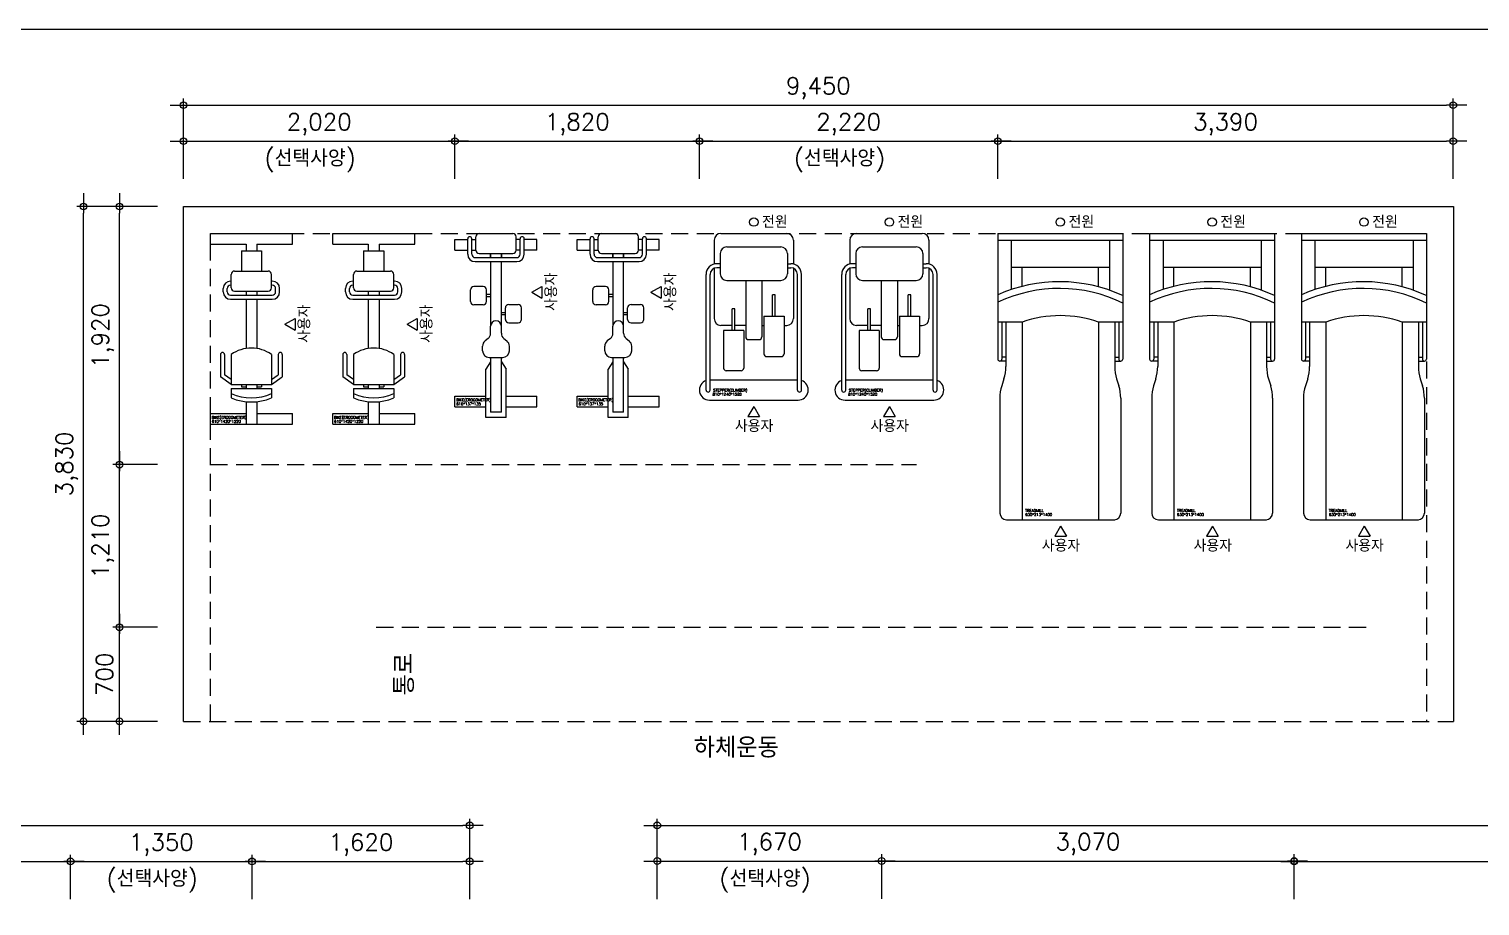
# Model space of a CAD drawing. Extents: x 0 to 37052, y -446 to 27700.
# Drawn here: x 15489 to 26288, y 21177 to 27700 of the extents above; entities that cross this region are included whole.
import ezdxf
from ezdxf.enums import TextEntityAlignment as Align

# ---------------------------------------------------------------- set-up
doc = ezdxf.new("R2010")
doc.units = 0
doc.header["$LTSCALE"] = 20
doc.header["$MEASUREMENT"] = 0
doc.linetypes.add('HIDDEN', pattern=[9.525, 6.35, -3.175])
doc.layers.get('0').update_dxf_attribs({"linetype": 'CONTINUOUS'})
doc.layers.get('DEFPOINTS').update_dxf_attribs({"linetype": 'CONTINUOUS'})
for name, color, linetype in [('1CONTINUOUS', 1, 'CONTINUOUS'), ('1HIDDEN', 1, 'HIDDEN'), ('2CONTINUOUS', 2, 'CONTINUOUS'), ('2HIDDEN', 2, 'HIDDEN'), ('3CONTINUOUS', 3, 'CONTINUOUS'), ('3FORM', 3, 'CONTINUOUS'), ('3TEXT', 3, 'CONTINUOUS'), ('4ele', 4, 'CONTINUOUS')]:
    doc.layers.add(name, color=color, linetype=linetype)
doc.styles.add('K_GEN', font='romans.shx', dxfattribs={"bigfont": 'whgtxt.shx'})
doc.styles.add('WHG', font='romans', dxfattribs={"bigfont": 'whgtxt'})
doc.dimstyles.new('STANDARD_WS', dxfattribs={"dimtxt": 2.5, "dimasz": 2.5, "dimexe": 1.25, "dimexo": 0.625, "dimtad": 1, "dimdec": 4, "dimdsep": 46, "dimtxsty": 'Standard', "dimcen": 2.5, "dimadec": 0, "dimazin": 0, "dimtfac": 1, "dimtdec": 4, "dimtmove": 0, "dimatfit": 3, "dimfxl": 0, "dimtolj": 1, "dimtzin": 0, "dimarcsym": 0})

# ---------------------------------------------------------------- blocks, each defined once
blk = doc.blocks.new('_CIDOTB')
at = {"color": 0, "linetype": 'ByBlock'}
blk.add_line((2, 0), (-1, 0), dxfattribs=at)
blk.add_circle((0, 0), 0.5, dxfattribs=at)
blk = doc.blocks.new('*D27')
at = {"layer": '4ele', "lineweight": -2}
for p, q in [((16639, 26585), (16639, 26916)), ((18659, 26585), (18659, 26916)), ((16689, 26866), (18609, 26866))]:
    blk.add_line(p, q, dxfattribs=at)
at = {"layer": 'DEFPOINTS', "color": 0}
for p in [(18659, 26866), (16639, 26535), (18659, 26535)]:
    blk.add_point(p, dxfattribs=at)
at = {"layer": '4ele', "lineweight": -2, "xscale": 50, "yscale": 50, "zscale": 50, "rotation": 180}
blk.add_blockref('_CIDOTB', (16639, 26866), dxfattribs=at)
at = {"layer": '4ele', "lineweight": -2, "xscale": 50, "yscale": 50, "zscale": 50}
blk.add_blockref('_CIDOTB', (18659, 26866), dxfattribs=at)
at = {"layer": '4ele', "insert": (17649, 26991), "char_height": 125, "attachment_point": 5, "style": 'K_GEN'}
blk.add_mtext('\\A1;2,020', dxfattribs=at)
blk = doc.blocks.new('DIMDOT')
blk.add_line((-2, 0), (2, 0))
blk.add_circle((0, 0), 0.5)
blk = doc.blocks.new('*D26')
at = {"layer": '4ele', "lineweight": -2}
for p, q in [((16639, 26853), (16639, 27184)), ((16689, 27134), (26039, 27134)), ((26089, 26853), (26089, 27184))]:
    blk.add_line(p, q, dxfattribs=at)
at = {"layer": 'DEFPOINTS', "color": 0}
for p in [(26089, 27134), (16639, 26803), (26089, 26803)]:
    blk.add_point(p, dxfattribs=at)
at = {"layer": '4ele', "lineweight": -2, "xscale": 50, "yscale": 50, "zscale": 50, "rotation": 180}
blk.add_blockref('_CIDOTB', (16639, 27134), dxfattribs=at)
at = {"layer": '4ele', "lineweight": -2, "xscale": 50, "yscale": 50, "zscale": 50}
blk.add_blockref('_CIDOTB', (26089, 27134), dxfattribs=at)
at = {"layer": '4ele', "insert": (21364, 27259), "char_height": 125, "attachment_point": 5, "style": 'K_GEN'}
blk.add_mtext('\\A1;9,450', dxfattribs=at)
blk = doc.blocks.new('*D22')
at = {"layer": '4ele', "lineweight": -2}
for p, q in [((16176, 26380), (15845, 26380)), ((15895, 22600), (15895, 26330)), ((16176, 22550), (15845, 22550))]:
    blk.add_line(p, q, dxfattribs=at)
at = {"layer": 'DEFPOINTS', "color": 0}
for p in [(15895, 26380), (16226, 26380), (16226, 22550)]:
    blk.add_point(p, dxfattribs=at)
at = {"layer": '4ele', "lineweight": -2, "xscale": 50, "yscale": 50, "zscale": 50}
for p, rotation in [((15895, 26380), 90), ((15895, 22550), 270)]:
    blk.add_blockref('_CIDOTB', p, dxfattribs=dict(at, rotation=rotation))
at = {"layer": '4ele', "insert": (15771, 24465), "char_height": 125, "attachment_point": 5, "rotation": 90, "style": 'K_GEN'}
blk.add_mtext('\\A1;3,830', dxfattribs=at)
blk = doc.blocks.new('*D23')
at = {"layer": '4ele', "lineweight": -2}
for p, q in [((16445, 23250), (16113, 23250)), ((16163, 22600), (16163, 23200)), ((16445, 22550), (16113, 22550))]:
    blk.add_line(p, q, dxfattribs=at)
at = {"layer": 'DEFPOINTS', "color": 0}
for p in [(16163, 23250), (16495, 23250), (16495, 22550)]:
    blk.add_point(p, dxfattribs=at)
at = {"layer": '4ele', "lineweight": -2, "xscale": 50, "yscale": 50, "zscale": 50}
for p, rotation in [((16163, 23250), 90), ((16163, 22550), 270)]:
    blk.add_blockref('_CIDOTB', p, dxfattribs=dict(at, rotation=rotation))
at = {"layer": '4ele', "insert": (16051, 22900), "char_height": 125, "attachment_point": 5, "rotation": 90, "style": 'K_GEN'}
blk.add_mtext('\\A1;700', dxfattribs=at)
blk = doc.blocks.new('*D24')
at = {"layer": '4ele', "lineweight": -2}
for p, q in [((16445, 26380), (16113, 26380)), ((16163, 24510), (16163, 26330)), ((16445, 24460), (16113, 24460))]:
    blk.add_line(p, q, dxfattribs=at)
at = {"layer": 'DEFPOINTS', "color": 0}
for p in [(16163, 26380), (16495, 26380), (16495, 24460)]:
    blk.add_point(p, dxfattribs=at)
at = {"layer": '4ele', "lineweight": -2, "xscale": 50, "yscale": 50, "zscale": 50}
for p, rotation in [((16163, 26380), 90), ((16163, 24460), 270)]:
    blk.add_blockref('_CIDOTB', p, dxfattribs=dict(at, rotation=rotation))
at = {"layer": '4ele', "insert": (16039, 25420), "char_height": 125, "attachment_point": 5, "rotation": 90, "style": 'K_GEN'}
blk.add_mtext('\\A1;1,920', dxfattribs=at)
blk = doc.blocks.new('*D28')
at = {"layer": '4ele', "lineweight": -2}
for p, q in [((20479, 26585), (20479, 26916)), ((22699, 26585), (22699, 26916)), ((20529, 26866), (22649, 26866))]:
    blk.add_line(p, q, dxfattribs=at)
at = {"layer": 'DEFPOINTS', "color": 0}
for p in [(22699, 26866), (20479, 26535), (22699, 26535)]:
    blk.add_point(p, dxfattribs=at)
at = {"layer": '4ele', "lineweight": -2, "xscale": 50, "yscale": 50, "zscale": 50, "rotation": 180}
blk.add_blockref('_CIDOTB', (20479, 26866), dxfattribs=at)
at = {"layer": '4ele', "lineweight": -2, "xscale": 50, "yscale": 50, "zscale": 50}
blk.add_blockref('_CIDOTB', (22699, 26866), dxfattribs=at)
at = {"layer": '4ele', "insert": (21589, 26991), "char_height": 125, "attachment_point": 5, "style": 'K_GEN'}
blk.add_mtext('\\A1;2,220', dxfattribs=at)
blk = doc.blocks.new('*D25')
at = {"layer": '4ele', "lineweight": -2}
for p, q in [((18659, 26585), (18659, 26916)), ((20479, 26585), (20479, 26916)), ((18709, 26866), (20429, 26866))]:
    blk.add_line(p, q, dxfattribs=at)
at = {"layer": 'DEFPOINTS', "color": 0}
for p in [(20479, 26866), (18659, 26535), (20479, 26535)]:
    blk.add_point(p, dxfattribs=at)
at = {"layer": '4ele', "lineweight": -2, "xscale": 50, "yscale": 50, "zscale": 50, "rotation": 180}
blk.add_blockref('_CIDOTB', (18659, 26866), dxfattribs=at)
at = {"layer": '4ele', "lineweight": -2, "xscale": 50, "yscale": 50, "zscale": 50}
blk.add_blockref('_CIDOTB', (20479, 26866), dxfattribs=at)
at = {"layer": '4ele', "insert": (19569, 26991), "char_height": 125, "attachment_point": 5, "style": 'K_GEN'}
blk.add_mtext('\\A1;1,820', dxfattribs=at)
blk = doc.blocks.new('*D29')
at = {"layer": '4ele', "lineweight": -2}
for p, q in [((22699, 26585), (22699, 26916)), ((26089, 26585), (26089, 26916)), ((22749, 26866), (26039, 26866))]:
    blk.add_line(p, q, dxfattribs=at)
at = {"layer": 'DEFPOINTS', "color": 0}
for p in [(26089, 26866), (22699, 26535), (26089, 26535)]:
    blk.add_point(p, dxfattribs=at)
at = {"layer": '4ele', "lineweight": -2, "xscale": 50, "yscale": 50, "zscale": 50, "rotation": 180}
blk.add_blockref('_CIDOTB', (22699, 26866), dxfattribs=at)
at = {"layer": '4ele', "lineweight": -2, "xscale": 50, "yscale": 50, "zscale": 50}
blk.add_blockref('_CIDOTB', (26089, 26866), dxfattribs=at)
at = {"layer": '4ele', "insert": (24394, 26991), "char_height": 125, "attachment_point": 5, "style": 'K_GEN'}
blk.add_mtext('\\A1;3,390', dxfattribs=at)
blk = doc.blocks.new('*D30')
at = {"layer": '4ele', "lineweight": -2}
for p, q in [((16445, 24460), (16113, 24460)), ((16163, 23300), (16163, 24410)), ((16445, 23250), (16113, 23250))]:
    blk.add_line(p, q, dxfattribs=at)
at = {"layer": 'DEFPOINTS', "color": 0}
for p in [(16163, 24460), (16495, 24460), (16495, 23250)]:
    blk.add_point(p, dxfattribs=at)
at = {"layer": '4ele', "lineweight": -2, "xscale": 50, "yscale": 50, "zscale": 50}
for p, rotation in [((16163, 24460), 90), ((16163, 23250), 270)]:
    blk.add_blockref('_CIDOTB', p, dxfattribs=dict(at, rotation=rotation))
at = {"layer": '4ele', "insert": (16039, 23855), "char_height": 125, "attachment_point": 5, "rotation": 90, "style": 'K_GEN'}
blk.add_mtext('\\A1;1,210', dxfattribs=at)
blk = doc.blocks.new('*D34')
at = {"layer": '4ele', "lineweight": -2}
for p, q in [((10249, 21495), (10249, 21826)), ((18769, 21495), (18769, 21826)), ((10299, 21776), (18719, 21776))]:
    blk.add_line(p, q, dxfattribs=at)
at = {"layer": 'DEFPOINTS', "color": 0}
for p in [(18769, 21776), (10249, 21445), (18769, 21445)]:
    blk.add_point(p, dxfattribs=at)
at = {"layer": '4ele', "lineweight": -2, "xscale": 50, "yscale": 50, "zscale": 50, "rotation": 180}
blk.add_blockref('_CIDOTB', (10249, 21776), dxfattribs=at)
at = {"layer": '4ele', "lineweight": -2, "xscale": 50, "yscale": 50, "zscale": 50}
blk.add_blockref('_CIDOTB', (18769, 21776), dxfattribs=at)
at = {"layer": '4ele', "insert": (14509, 21900), "char_height": 125, "attachment_point": 5, "style": 'K_GEN'}
blk.add_mtext('\\A1;8,520', dxfattribs=at)
blk = doc.blocks.new('*D36')
at = {"layer": '4ele', "lineweight": -2}
for p, q in [((15799, 21227), (15799, 21558)), ((15849, 21508), (17099, 21508)), ((17149, 21227), (17149, 21558))]:
    blk.add_line(p, q, dxfattribs=at)
at = {"layer": 'DEFPOINTS', "color": 0}
for p in [(17149, 21508), (15799, 21177), (17149, 21177)]:
    blk.add_point(p, dxfattribs=at)
at = {"layer": '4ele', "lineweight": -2, "xscale": 50, "yscale": 50, "zscale": 50, "rotation": 180}
blk.add_blockref('_CIDOTB', (15799, 21508), dxfattribs=at)
at = {"layer": '4ele', "lineweight": -2, "xscale": 50, "yscale": 50, "zscale": 50}
blk.add_blockref('_CIDOTB', (17149, 21508), dxfattribs=at)
at = {"layer": '4ele', "insert": (16474, 21632), "char_height": 125, "attachment_point": 5, "style": 'K_GEN'}
blk.add_mtext('\\A1;1,350', dxfattribs=at)
blk = doc.blocks.new('*D37')
at = {"layer": '4ele', "lineweight": -2}
for p, q in [((14549, 21227), (14549, 21558)), ((14599, 21508), (15749, 21508)), ((15799, 21227), (15799, 21558))]:
    blk.add_line(p, q, dxfattribs=at)
at = {"layer": 'DEFPOINTS', "color": 0}
for p in [(15799, 21508), (14549, 21177), (15799, 21177)]:
    blk.add_point(p, dxfattribs=at)
at = {"layer": '4ele', "lineweight": -2, "xscale": 50, "yscale": 50, "zscale": 50, "rotation": 180}
blk.add_blockref('_CIDOTB', (14549, 21508), dxfattribs=at)
at = {"layer": '4ele', "lineweight": -2, "xscale": 50, "yscale": 50, "zscale": 50}
blk.add_blockref('_CIDOTB', (15799, 21508), dxfattribs=at)
at = {"layer": '4ele', "insert": (15174, 21632), "char_height": 125, "attachment_point": 5, "style": 'K_GEN'}
blk.add_mtext('\\A1;1,250', dxfattribs=at)
blk = doc.blocks.new('*D38')
at = {"layer": '4ele', "lineweight": -2}
for p, q in [((17149, 21227), (17149, 21558)), ((17199, 21508), (18719, 21508)), ((18769, 21227), (18769, 21558))]:
    blk.add_line(p, q, dxfattribs=at)
at = {"layer": 'DEFPOINTS', "color": 0}
for p in [(18769, 21508), (17149, 21177), (18769, 21177)]:
    blk.add_point(p, dxfattribs=at)
at = {"layer": '4ele', "lineweight": -2, "xscale": 50, "yscale": 50, "zscale": 50, "rotation": 180}
blk.add_blockref('_CIDOTB', (17149, 21508), dxfattribs=at)
at = {"layer": '4ele', "lineweight": -2, "xscale": 50, "yscale": 50, "zscale": 50}
blk.add_blockref('_CIDOTB', (18769, 21508), dxfattribs=at)
at = {"layer": '4ele', "insert": (17959, 21632), "char_height": 125, "attachment_point": 5, "style": 'K_GEN'}
blk.add_mtext('\\A1;1,620', dxfattribs=at)
blk = doc.blocks.new('*D41')
at = {"layer": '4ele', "lineweight": -2}
for p, q in [((20165, 21495), (20165, 21826)), ((33225, 21495), (33225, 21826)), ((20215, 21776), (33175, 21776))]:
    blk.add_line(p, q, dxfattribs=at)
at = {"layer": 'DEFPOINTS', "color": 0}
for p in [(33225, 21776), (20165, 21445), (33225, 21445)]:
    blk.add_point(p, dxfattribs=at)
at = {"layer": '4ele', "lineweight": -2, "xscale": 50, "yscale": 50, "zscale": 50, "rotation": 180}
blk.add_blockref('_CIDOTB', (20165, 21776), dxfattribs=at)
at = {"layer": '4ele', "lineweight": -2, "xscale": 50, "yscale": 50, "zscale": 50}
blk.add_blockref('_CIDOTB', (33225, 21776), dxfattribs=at)
at = {"layer": '4ele', "insert": (26695, 21900), "char_height": 125, "attachment_point": 5, "style": 'K_GEN'}
blk.add_mtext('\\A1;13,060', dxfattribs=at)
blk = doc.blocks.new('*D42')
at = {"layer": '4ele', "lineweight": -2}
for p, q in [((20165, 21227), (20165, 21561)), ((20215, 21511), (21785, 21511)), ((21835, 21230), (21835, 21561))]:
    blk.add_line(p, q, dxfattribs=at)
at = {"layer": 'DEFPOINTS', "color": 0}
for p in [(21835, 21511), (20165, 21177), (21835, 21180)]:
    blk.add_point(p, dxfattribs=at)
at = {"layer": '4ele', "lineweight": -2, "xscale": 50, "yscale": 50, "zscale": 50, "rotation": 180}
blk.add_blockref('_CIDOTB', (20165, 21511), dxfattribs=at)
at = {"layer": '4ele', "lineweight": -2, "xscale": 50, "yscale": 50, "zscale": 50}
blk.add_blockref('_CIDOTB', (21835, 21511), dxfattribs=at)
at = {"layer": '4ele', "insert": (21000, 21636), "char_height": 125, "attachment_point": 5, "style": 'K_GEN'}
blk.add_mtext('\\A1;1,670', dxfattribs=at)
blk = doc.blocks.new('*D45')
at = {"layer": '4ele', "lineweight": -2}
for p, q in [((21835, 21230), (21835, 21561)), ((21885, 21511), (24855, 21511)), ((24905, 21227), (24905, 21561))]:
    blk.add_line(p, q, dxfattribs=at)
at = {"layer": 'DEFPOINTS', "color": 0}
for p in [(24905, 21511), (21835, 21180), (24905, 21177)]:
    blk.add_point(p, dxfattribs=at)
at = {"layer": '4ele', "lineweight": -2, "xscale": 50, "yscale": 50, "zscale": 50, "rotation": 180}
blk.add_blockref('_CIDOTB', (21835, 21511), dxfattribs=at)
at = {"layer": '4ele', "lineweight": -2, "xscale": 50, "yscale": 50, "zscale": 50}
blk.add_blockref('_CIDOTB', (24905, 21511), dxfattribs=at)
at = {"layer": '4ele', "insert": (23370, 21636), "char_height": 125, "attachment_point": 5, "style": 'K_GEN'}
blk.add_mtext('\\A1;3,070', dxfattribs=at)
blk = doc.blocks.new('*D44')
at = {"layer": '4ele', "lineweight": -2}
for p, q in [((24905, 21227), (24905, 21558)), ((24955, 21508), (28365, 21508)), ((28415, 21227), (28415, 21558))]:
    blk.add_line(p, q, dxfattribs=at)
at = {"layer": 'DEFPOINTS', "color": 0}
for p in [(28415, 21508), (24905, 21177), (28415, 21177)]:
    blk.add_point(p, dxfattribs=at)
at = {"layer": '4ele', "lineweight": -2, "xscale": 50, "yscale": 50, "zscale": 50, "rotation": 180}
blk.add_blockref('_CIDOTB', (24905, 21508), dxfattribs=at)
at = {"layer": '4ele', "lineweight": -2, "xscale": 50, "yscale": 50, "zscale": 50}
blk.add_blockref('_CIDOTB', (28415, 21508), dxfattribs=at)
at = {"layer": '4ele', "insert": (26660, 21632), "char_height": 125, "attachment_point": 5, "style": 'K_GEN'}
blk.add_mtext('\\A1;3,510', dxfattribs=at)

msp = doc.modelspace()

# ---------------------------------------------------------------- linework, layer by layer
at = {"layer": '1CONTINUOUS'}
for p, q in [((19231.43, 25741.91), (19306.57, 25785.3)), ((19231.43, 25741.91), (19306.57, 25698.53)), ((19306.57, 25785.3), (19306.57, 25698.53)), ((20118.11, 25741.91), (20193.25, 25785.3)), ((20118.11, 25741.91), (20193.25, 25698.53)), ((20193.25, 25785.3), (20193.25, 25698.53)), ((17394.12, 25504.24), (17469.26, 25547.63)), ((17394.12, 25504.24), (17469.26, 25460.86)), ((17469.26, 25547.63), (17469.26, 25460.86)), ((18304.12, 25504.24), (18379.26, 25547.63)), ((18304.12, 25504.24), (18379.26, 25460.86)), ((18379.26, 25547.63), (18379.26, 25460.86)), ((20883.38, 24891.98), (20839.99, 24816.83)), ((20883.38, 24891.98), (20926.76, 24816.83)), ((21892.3, 24891.98), (21848.91, 24816.83)), ((21892.3, 24891.98), (21935.68, 24816.83)), ((20839.99, 24816.83), (20926.76, 24816.83)), ((21848.91, 24816.83), (21935.68, 24816.83)), ((23166.96, 24001.98), (23123.57, 23926.83)), ((23166.96, 24001.98), (23210.34, 23926.83)), ((24296.96, 24001.98), (24253.57, 23926.83)), ((24296.96, 24001.98), (24340.34, 23926.83)), ((25426.96, 24001.98), (25383.57, 23926.83)), ((25426.96, 24001.98), (25470.34, 23926.83)), ((23123.57, 23926.83), (23210.34, 23926.83)), ((24253.57, 23926.83), (24340.34, 23926.83)), ((25383.57, 23926.83), (25470.34, 23926.83))]:
    msp.add_line(p, q, dxfattribs=at)
at = {"layer": '1HIDDEN'}
for p, q in [((16839.46, 26179.56), (25889.46, 26179.56)), ((16839.46, 22549.56), (16839.46, 26179.56)), ((25889.46, 26179.56), (25889.46, 22549.56))]:
    msp.add_line(p, q, dxfattribs=at)
at = {"layer": '2CONTINUOUS', "color": 6}
for p, q in [((16839.46, 26179.56), (17449.46, 26179.56)), ((16839.46, 26099.56), (16839.46, 26179.56)), ((17449.46, 26099.56), (17449.46, 26179.56)), ((17749.46, 26179.56), (18359.46, 26179.56)), ((17749.46, 26099.56), (17749.46, 26179.56)), ((18359.46, 26099.56), (18359.46, 26179.56)), ((18659.46, 26134.38), (18754.46, 26134.38)), ((18659.46, 26054.38), (18659.46, 26134.38)), ((18754.46, 26024.56), (18754.46, 26140.35)), ((18784.46, 26024.56), (18784.46, 26140.35)), ((18784.46, 26134.38), (18814.46, 26134.38)), ((18814.46, 26054.56), (18814.46, 26154.56)), ((18839.46, 26179.56), (19089.46, 26179.56)), ((19114.46, 26054.56), (19114.46, 26154.56)), ((19144.46, 26134.38), (19114.46, 26134.38)), ((19144.46, 26024.56), (19144.46, 26140.35)), ((19174.46, 26024.56), (19174.46, 26140.35)), ((19269.46, 26134.38), (19174.46, 26134.38)), ((19269.46, 26054.38), (19269.46, 26134.38)), ((19569.46, 26054.38), (19569.46, 26134.38)), ((19569.46, 26134.38), (19664.46, 26134.38)), ((19664.46, 26024.56), (19664.46, 26140.35)), ((19694.46, 26024.56), (19694.46, 26140.35)), ((19694.46, 26134.38), (19724.46, 26134.38)), ((19724.46, 26054.56), (19724.46, 26154.56)), ((19749.46, 26179.56), (19999.46, 26179.56)), ((20024.46, 26054.56), (20024.46, 26154.56)), ((20054.46, 26134.38), (20024.46, 26134.38)), ((20054.46, 26024.56), (20054.46, 26140.35)), ((20084.46, 26024.56), (20084.46, 26140.35)), ((20179.46, 26134.38), (20084.46, 26134.38)), ((20179.46, 26054.38), (20179.46, 26134.38)), ((20638.7, 26179.56), (21128.06, 26179.56)), ((21647.62, 26179.56), (22136.98, 26179.56)), ((22699.46, 26179.56), (22699.46, 25244.69)), ((22699.46, 26179.56), (23629.46, 26179.56)), ((23629.46, 26179.56), (23629.46, 25244.69)), ((23829.46, 26179.56), (23829.46, 25244.69)), ((23829.46, 26179.56), (24759.46, 26179.56)), ((24759.46, 26179.56), (24759.46, 25244.69)), ((24959.46, 26179.56), (25889.46, 26179.56)), ((24959.46, 26179.56), (24959.46, 25244.69)), ((25889.46, 26179.56), (25889.46, 25244.69)), ((16839.46, 26099.56), (17104.46, 26099.56)), ((17069.46, 26049.56), (17069.46, 25899.56)), ((17069.46, 26049.56), (17219.46, 26049.56)), ((17104.46, 26099.56), (17104.46, 26049.56)), ((17184.46, 26099.56), (17184.46, 26049.56)), ((17184.46, 26099.56), (17449.46, 26099.56)), ((17219.46, 26049.56), (17219.46, 25899.56)), ((17749.46, 26099.56), (18014.46, 26099.56)), ((17979.46, 26049.56), (18129.46, 26049.56)), ((17979.46, 26049.56), (17979.46, 25899.56)), ((18014.46, 26099.56), (18014.46, 26049.56)), ((18094.46, 26099.56), (18359.46, 26099.56)), ((18094.46, 26099.56), (18094.46, 26049.56)), ((18129.46, 26049.56), (18129.46, 25899.56)), ((18659.46, 26054.38), (18754.46, 26054.38)), ((18784.46, 26054.38), (18814.46, 26054.38)), ((18839.46, 26029.56), (19089.46, 26029.56)), ((18924.46, 26029.56), (18924.46, 25999.56)), ((18924.46, 25999.56), (18924.46, 26029.56)), ((19004.46, 26029.56), (19004.46, 25999.56)), ((19004.46, 25999.56), (19004.46, 26029.56)), ((19144.46, 26054.38), (19114.46, 26054.38)), ((19269.46, 26054.38), (19174.46, 26054.38)), ((19569.46, 26054.38), (19664.46, 26054.38)), ((19694.46, 26054.38), (19724.46, 26054.38)), ((19749.46, 26029.56), (19999.46, 26029.56)), ((19834.46, 25999.56), (19834.46, 26029.56)), ((19834.46, 26029.56), (19834.46, 25999.56)), ((19914.46, 25999.56), (19914.46, 26029.56)), ((19914.46, 26029.56), (19914.46, 25999.56)), ((20054.46, 26054.38), (20024.46, 26054.38)), ((20179.46, 26054.38), (20084.46, 26054.38)), ((20588.7, 26129.56), (20588.7, 25952.1)), ((20633.38, 26029.56), (20633.38, 25879.56)), ((20683.38, 26079.56), (21083.38, 26079.56)), ((21133.38, 26029.56), (21133.38, 25879.56)), ((21178.06, 26129.56), (21178.06, 25952.1)), ((21597.62, 26129.56), (21597.62, 25952.1)), ((21642.3, 26029.56), (21642.3, 25879.56)), ((21692.3, 26079.56), (22092.3, 26079.56)), ((22142.3, 26029.56), (22142.3, 25879.56)), ((22186.98, 26129.56), (22186.98, 25952.1)), ((22699.46, 26129.56), (23629.46, 26129.56)), ((22799.46, 26129.56), (22799.46, 25762.07)), ((23529.46, 26129.56), (23529.46, 25757.17)), ((23829.46, 26129.56), (24759.46, 26129.56)), ((23929.46, 26129.56), (23929.46, 25762.07)), ((24659.46, 26129.56), (24659.46, 25757.17)), ((24959.46, 26129.56), (25889.46, 26129.56)), ((25059.46, 26129.56), (25059.46, 25762.07)), ((25789.46, 26129.56), (25789.46, 25757.17)), ((18809.46, 25999.56), (19119.46, 25999.56)), ((18809.46, 25969.56), (19119.46, 25969.56)), ((18924.46, 25969.56), (18924.46, 25489.78)), ((19004.46, 25436.8), (19004.46, 25969.56)), ((19719.46, 25999.56), (20029.46, 25999.56)), ((19719.46, 25969.56), (20029.46, 25969.56)), ((19834.46, 25969.56), (19834.46, 25489.78)), ((19914.46, 25436.8), (19914.46, 25969.56)), ((20588.7, 25920.52), (20588.7, 25545.62)), ((20633.38, 25954.56), (20608.38, 25954.56)), ((20633.38, 25924.56), (20608.38, 25924.56)), ((21133.38, 25954.56), (21158.38, 25954.56)), ((21133.38, 25924.56), (21158.38, 25924.56)), ((21178.06, 25920.52), (21178.06, 25545.62)), ((21597.62, 25920.52), (21597.62, 25545.62)), ((21642.3, 25954.56), (21617.3, 25954.56)), ((21642.3, 25924.56), (21617.3, 25924.56)), ((22142.3, 25954.56), (22167.3, 25954.56)), ((22142.3, 25924.56), (22167.3, 25924.56)), ((22186.98, 25920.52), (22186.98, 25545.62)), ((22799.46, 25929.56), (23529.46, 25929.56)), ((22879.46, 25785.58), (22879.46, 25929.56)), ((23449.46, 25781.84), (23449.46, 25929.56)), ((23929.46, 25929.56), (24659.46, 25929.56)), ((24009.46, 25785.58), (24009.46, 25929.56)), ((24579.46, 25781.84), (24579.46, 25929.56)), ((25059.46, 25929.56), (25789.46, 25929.56)), ((25139.46, 25785.58), (25139.46, 25929.56)), ((25709.46, 25781.84), (25709.46, 25929.56)), ((16994.46, 25824.56), (16989.46, 25824.56)), ((16994.46, 25774.56), (16994.46, 25874.56)), ((17019.46, 25899.56), (17269.46, 25899.56)), ((17294.46, 25774.56), (17294.46, 25874.56)), ((17299.46, 25824.56), (17294.46, 25824.56)), ((17904.46, 25824.56), (17899.46, 25824.56)), ((17904.46, 25774.56), (17904.46, 25874.56)), ((17929.46, 25899.56), (18179.46, 25899.56)), ((18204.46, 25774.56), (18204.46, 25874.56)), ((18209.46, 25824.56), (18204.46, 25824.56)), ((20528.38, 25014.56), (20528.38, 25874.56)), ((20558.38, 25014.56), (20558.38, 25874.56)), ((20683.38, 25829.56), (21083.38, 25829.56)), ((20823.38, 25829.56), (20823.38, 25409.56)), ((20943.38, 25829.56), (20943.38, 25409.56)), ((21208.38, 25014.56), (21208.38, 25874.56)), ((21238.38, 25014.56), (21238.38, 25874.56)), ((21537.3, 25014.56), (21537.3, 25874.56)), ((21567.3, 25014.56), (21567.3, 25874.56)), ((21692.3, 25829.56), (22092.3, 25829.56)), ((21832.3, 25829.56), (21832.3, 25409.56)), ((21952.3, 25829.56), (21952.3, 25409.56)), ((22217.3, 25014.56), (22217.3, 25874.56)), ((22247.3, 25014.56), (22247.3, 25874.56)), ((16934.46, 25744.56), (16934.46, 25769.56)), ((16964.46, 25744.56), (16964.46, 25769.56)), ((16994.46, 25794.56), (16989.46, 25794.56)), ((16989.46, 25719.56), (17299.46, 25719.56)), ((17019.46, 25749.56), (17269.46, 25749.56)), ((17104.46, 25749.56), (17104.46, 25719.56)), ((17184.46, 25749.56), (17184.46, 25719.56)), ((17299.46, 25794.56), (17294.46, 25794.56)), ((17324.46, 25744.56), (17324.46, 25769.56)), ((17354.46, 25744.56), (17354.46, 25769.56)), ((17844.46, 25744.56), (17844.46, 25769.56)), ((17874.46, 25744.56), (17874.46, 25769.56)), ((17904.46, 25794.56), (17899.46, 25794.56)), ((17899.46, 25719.56), (18209.46, 25719.56)), ((17929.46, 25749.56), (18179.46, 25749.56)), ((18014.46, 25749.56), (18014.46, 25719.56)), ((18094.46, 25749.56), (18094.46, 25719.56)), ((18209.46, 25794.56), (18204.46, 25794.56)), ((18234.46, 25744.56), (18234.46, 25769.56)), ((18264.46, 25744.56), (18264.46, 25769.56)), ((18774.46, 25674.05), (18774.46, 25759.05)), ((18869.46, 25784.05), (18799.46, 25784.05)), ((18894.46, 25674.05), (18894.46, 25759.05)), ((18924.46, 25724.05), (18894.46, 25724.05)), ((18924.46, 25709.05), (18894.46, 25709.05)), ((19684.46, 25674.05), (19684.46, 25759.05)), ((19779.46, 25784.05), (19709.46, 25784.05)), ((19804.46, 25674.05), (19804.46, 25759.05)), ((19834.46, 25724.05), (19804.46, 25724.05)), ((19834.46, 25709.05), (19804.46, 25709.05)), ((21043.38, 25723.3), (21023.38, 25723.3)), ((21023.38, 25562.99), (21023.38, 25723.3)), ((21043.38, 25562.99), (21043.38, 25723.3)), ((22032.3, 25562.99), (22032.3, 25723.3)), ((22052.3, 25723.3), (22032.3, 25723.3)), ((22052.3, 25562.99), (22052.3, 25723.3)), ((16989.46, 25689.56), (17299.46, 25689.56)), ((17104.46, 25689.56), (17104.46, 25323.43)), ((17184.46, 25689.56), (17184.46, 25323.43)), ((17899.46, 25689.56), (18209.46, 25689.56)), ((18014.46, 25689.56), (18014.46, 25323.43)), ((18094.46, 25689.56), (18094.46, 25323.43)), ((18869.46, 25649.05), (18799.46, 25649.05)), ((19034.46, 25540.36), (19034.46, 25625.36)), ((19059.46, 25650.36), (19129.46, 25650.36)), ((19154.46, 25540.36), (19154.46, 25625.36)), ((19779.46, 25649.05), (19709.46, 25649.05)), ((19944.46, 25540.36), (19944.46, 25625.36)), ((19969.46, 25650.36), (20039.46, 25650.36)), ((20064.46, 25540.36), (20064.46, 25625.36)), ((20723.38, 25458.11), (20723.38, 25618.42)), ((20743.38, 25618.42), (20723.38, 25618.42)), ((20743.38, 25458.11), (20743.38, 25618.42)), ((21752.3, 25618.42), (21732.3, 25618.42)), ((21732.3, 25458.11), (21732.3, 25618.42)), ((21752.3, 25458.11), (21752.3, 25618.42)), ((18924.46, 25436.8), (18924.46, 25489.78)), ((19004.46, 25590.36), (19034.46, 25590.36)), ((19004.46, 25575.36), (19034.46, 25575.36)), ((19004.46, 25436.8), (19004.46, 25489.78)), ((19059.46, 25515.36), (19129.46, 25515.36)), ((19834.46, 25436.8), (19834.46, 25489.78)), ((19914.46, 25590.36), (19944.46, 25590.36)), ((19914.46, 25575.36), (19944.46, 25575.36)), ((19914.46, 25436.8), (19914.46, 25489.78)), ((19969.46, 25515.36), (20039.46, 25515.36)), ((20723.38, 25495.62), (20638.7, 25495.62)), ((20823.38, 25495.62), (20743.38, 25495.62)), ((20943.38, 25495.62), (20958.38, 25495.62)), ((20958.38, 25562.99), (20958.38, 25282.99)), ((20958.38, 25562.99), (21108.38, 25562.99)), ((21108.38, 25562.99), (21108.38, 25282.99)), ((21108.38, 25495.62), (21128.06, 25495.62)), ((21732.3, 25495.62), (21647.62, 25495.62)), ((21832.3, 25495.62), (21752.3, 25495.62)), ((21952.3, 25495.62), (21967.3, 25495.62)), ((21967.3, 25562.99), (22117.3, 25562.99)), ((21967.3, 25562.99), (21967.3, 25282.99)), ((22117.3, 25562.99), (22117.3, 25282.99)), ((22117.3, 25495.62), (22136.98, 25495.62)), ((22879.46, 25520.3), (22699.46, 25520.3)), ((22729.46, 25520.3), (22729.46, 25244.69)), ((22759.46, 25520.3), (22759.46, 25189.17)), ((22879.46, 25520.3), (22879.46, 24049.56)), ((23449.46, 25520.3), (23449.46, 24049.56)), ((23629.46, 25520.3), (23449.46, 25520.3)), ((23569.46, 25520.3), (23569.46, 25189.17)), ((23599.46, 25520.3), (23599.46, 25244.69)), ((24009.46, 25520.3), (23829.46, 25520.3)), ((23859.46, 25520.3), (23859.46, 25244.69)), ((23889.46, 25520.3), (23889.46, 25189.17)), ((24009.46, 25520.3), (24009.46, 24049.56)), ((24579.46, 25520.3), (24579.46, 24049.56)), ((24759.46, 25520.3), (24579.46, 25520.3)), ((24699.46, 25520.3), (24699.46, 25189.17)), ((24729.46, 25520.3), (24729.46, 25244.69)), ((25139.46, 25520.3), (24959.46, 25520.3)), ((24989.46, 25520.3), (24989.46, 25244.69)), ((25019.46, 25520.3), (25019.46, 25189.17)), ((25139.46, 25520.3), (25139.46, 24049.56)), ((25709.46, 25520.3), (25709.46, 24049.56)), ((25889.46, 25520.3), (25709.46, 25520.3)), ((25829.46, 25520.3), (25829.46, 25189.17)), ((25859.46, 25520.3), (25859.46, 25244.69)), ((18905.82, 25397.86), (18883.09, 25379.55)), ((19023.09, 25397.86), (19045.82, 25379.55)), ((19815.82, 25397.86), (19793.09, 25379.55)), ((19933.09, 25397.86), (19955.82, 25379.55)), ((20658.38, 25458.11), (20658.38, 25178.11)), ((20808.38, 25458.11), (20658.38, 25458.11)), ((20808.38, 25458.11), (20808.38, 25178.11)), ((20843.38, 25389.56), (20923.38, 25389.56)), ((21817.3, 25458.11), (21667.3, 25458.11)), ((21667.3, 25458.11), (21667.3, 25178.11)), ((21817.3, 25458.11), (21817.3, 25178.11)), ((21852.3, 25389.56), (21932.3, 25389.56)), ((16914.46, 25279.22), (16914.46, 25113.35)), ((16944.46, 25279.22), (16944.46, 25128.75)), ((16994.46, 25279.22), (16994.46, 25055.96)), ((17294.46, 25279.22), (17294.46, 25055.96)), ((17344.46, 25279.22), (17344.46, 25128.75)), ((17374.46, 25279.22), (17374.46, 25113.35)), ((17824.46, 25279.22), (17824.46, 25113.35)), ((17854.46, 25279.22), (17854.46, 25128.75)), ((17904.46, 25279.22), (17904.46, 25055.96)), ((18204.46, 25279.22), (18204.46, 25055.96)), ((18254.46, 25279.22), (18254.46, 25128.75)), ((18284.46, 25279.22), (18284.46, 25113.35)), ((18864.46, 25307.31), (18864.46, 25340.61)), ((19064.46, 25307.31), (19064.46, 25340.61)), ((19774.46, 25307.31), (19774.46, 25340.61)), ((19974.46, 25307.31), (19974.46, 25340.61)), ((18924.46, 25223.88), (18889.46, 25168.62)), ((18889.46, 24809.56), (18889.46, 25168.62)), ((18914.46, 25257.31), (19014.46, 25257.31)), ((18924.46, 25257.31), (18924.46, 24849.32)), ((19004.46, 24849.32), (19004.46, 25257.31)), ((19004.46, 25223.88), (19039.46, 25168.62)), ((19039.46, 24809.56), (19039.46, 25168.62)), ((19834.46, 25223.88), (19799.46, 25168.62)), ((19799.46, 24809.56), (19799.46, 25168.62)), ((19824.46, 25257.31), (19924.46, 25257.31)), ((19834.46, 25257.31), (19834.46, 24849.32)), ((19914.46, 24849.32), (19914.46, 25257.31)), ((19914.46, 25223.88), (19949.46, 25168.62)), ((19949.46, 24809.56), (19949.46, 25168.62)), ((20978.38, 25262.99), (21088.38, 25262.99)), ((21987.3, 25262.99), (22097.3, 25262.99)), ((22759.46, 25229.69), (22714.46, 25229.69)), ((22759.46, 25259.69), (22729.46, 25259.69)), ((23569.46, 25259.69), (23599.46, 25259.69)), ((23569.46, 25229.69), (23614.46, 25229.69)), ((23889.46, 25229.69), (23844.46, 25229.69)), ((23889.46, 25259.69), (23859.46, 25259.69)), ((24699.46, 25259.69), (24729.46, 25259.69)), ((24699.46, 25229.69), (24744.46, 25229.69)), ((25019.46, 25229.69), (24974.46, 25229.69)), ((25019.46, 25259.69), (24989.46, 25259.69)), ((25829.46, 25259.69), (25859.46, 25259.69)), ((25829.46, 25229.69), (25874.46, 25229.69)), ((16994.46, 25055.96), (16914.46, 25113.35)), ((16994.46, 25092.88), (16944.46, 25128.75)), ((16994.46, 25055.96), (17294.46, 25055.96)), ((17069.46, 25055.96), (17069.46, 25039.56)), ((17104.46, 25055.96), (17104.46, 25025.96)), ((17184.46, 25055.96), (17184.46, 25025.96)), ((17219.46, 25055.96), (17219.46, 25039.56)), ((17294.46, 25092.88), (17344.46, 25128.75)), ((17294.46, 25055.96), (17374.46, 25113.35)), ((17904.46, 25055.96), (17824.46, 25113.35)), ((17904.46, 25092.88), (17854.46, 25128.75)), ((17904.46, 25055.96), (18204.46, 25055.96)), ((17979.46, 25055.96), (17979.46, 25039.56)), ((18014.46, 25055.96), (18014.46, 25025.96)), ((18094.46, 25055.96), (18094.46, 25025.96)), ((18129.46, 25055.96), (18129.46, 25039.56)), ((18204.46, 25092.88), (18254.46, 25128.75)), ((18204.46, 25055.96), (18284.46, 25113.35)), ((20558.38, 25089.56), (21208.38, 25089.56)), ((20788.38, 25158.11), (20678.38, 25158.11)), ((21567.3, 25089.56), (22217.3, 25089.56)), ((21797.3, 25158.11), (21687.3, 25158.11)), ((22745.37, 25098.32), (22728.55, 25045.37)), ((23583.55, 25098.32), (23600.37, 25045.37)), ((23875.37, 25098.32), (23858.55, 25045.37)), ((24713.55, 25098.32), (24730.37, 25045.37)), ((25005.37, 25098.32), (24988.55, 25045.37)), ((25843.55, 25098.32), (25860.37, 25045.37)), ((16994.46, 25025.96), (17294.46, 25025.96)), ((16994.46, 25025.96), (16994.46, 24955.96)), ((17069.46, 25039.56), (17104.46, 25039.56)), ((17184.46, 25039.56), (17219.46, 25039.56)), ((17294.46, 25025.96), (17294.46, 24955.96)), ((17904.46, 25025.96), (18204.46, 25025.96)), ((17904.46, 25025.96), (17904.46, 24955.96)), ((17979.46, 25039.56), (18014.46, 25039.56)), ((18094.46, 25039.56), (18129.46, 25039.56)), ((18204.46, 25025.96), (18204.46, 24955.96)), ((18659.46, 24889.56), (18659.46, 24969.56)), ((18659.46, 24969.56), (18889.46, 24969.56)), ((19039.46, 24969.56), (19269.46, 24969.56)), ((19269.46, 24889.56), (19269.46, 24969.56)), ((19569.46, 24969.56), (19799.46, 24969.56)), ((19569.46, 24889.56), (19569.46, 24969.56)), ((19949.46, 24969.56), (20179.46, 24969.56)), ((20179.46, 24889.56), (20179.46, 24969.56)), ((22714.46, 24954.52), (22714.46, 24099.56)), ((23614.46, 24954.52), (23614.46, 24099.56)), ((23844.46, 24954.52), (23844.46, 24099.56)), ((24744.46, 24954.52), (24744.46, 24099.56)), ((24974.46, 24954.52), (24974.46, 24099.56)), ((25874.46, 24954.52), (25874.46, 24099.56)), ((16839.46, 24759.56), (16839.46, 24839.56)), ((16839.46, 24839.56), (17104.46, 24839.56)), ((17104.46, 24928.01), (17104.46, 24759.56)), ((17184.46, 24928.01), (17184.46, 24759.56)), ((17184.46, 24839.56), (17449.46, 24839.56)), ((17449.46, 24759.56), (17449.46, 24839.56)), ((17749.46, 24839.56), (18014.46, 24839.56)), ((17749.46, 24759.56), (17749.46, 24839.56)), ((18014.46, 24928.01), (18014.46, 24759.56)), ((18094.46, 24928.01), (18094.46, 24759.56)), ((18094.46, 24839.56), (18359.46, 24839.56)), ((18359.46, 24759.56), (18359.46, 24839.56)), ((18659.46, 24889.56), (18889.46, 24889.56)), ((19004.46, 24849.32), (18924.46, 24849.32)), ((19039.46, 24889.56), (19269.46, 24889.56)), ((19569.46, 24889.56), (19799.46, 24889.56)), ((19914.46, 24849.32), (19834.46, 24849.32)), ((19949.46, 24889.56), (20179.46, 24889.56)), ((20553.38, 24939.56), (21213.38, 24939.56)), ((21562.3, 24939.56), (22222.3, 24939.56)), ((16839.46, 24759.56), (17449.46, 24759.56)), ((17749.46, 24759.56), (18359.46, 24759.56)), ((19039.46, 24809.56), (18889.46, 24809.56)), ((19949.46, 24809.56), (19799.46, 24809.56)), ((22764.46, 24049.56), (23569.46, 24049.56)), ((23894.46, 24049.56), (24699.46, 24049.56)), ((25024.46, 24049.56), (25829.46, 24049.56))]:
    msp.add_line(p, q, dxfattribs=at)
for centre in [(20883.38, 26264.12), (21892.3, 26264.12), (23164.46, 26264.12), (24294.46, 26264.12), (25424.46, 26264.12)]:
    msp.add_circle(centre, 31.51, dxfattribs=at)
for centre, radius, start, end in [((18769.46, 26140.35), 15, 0, 180), ((18839.46, 26154.56), 25, 90, 180), ((19089.46, 26154.56), 25, 0, 90), ((19159.46, 26140.35), 15, 0, 180), ((19679.46, 26140.35), 15, 0, 180), ((19749.46, 26154.56), 25, 90, 180), ((19999.46, 26154.56), 25, 0, 90), ((20069.46, 26140.35), 15, 0, 180), ((20638.7, 26129.56), 50, 90, 180), ((21128.06, 26129.56), 50, 360, 90), ((21647.62, 26129.56), 50, 90, 180), ((22136.98, 26129.56), 50, 360, 90), ((18809.46, 26024.56), 55, 180, 270), ((18809.46, 26024.56), 25, 180, 270), ((18839.46, 26054.56), 25, 180, 270), ((19089.46, 26054.56), 25, 270, 0), ((19119.46, 26024.56), 55, 270, 0), ((19119.46, 26024.56), 25, 270, 0), ((19719.46, 26024.56), 55, 180, 270), ((19719.46, 26024.56), 25, 180, 270), ((19749.46, 26054.56), 25, 180, 270), ((19999.46, 26054.56), 25, 270, 0), ((20029.46, 26024.56), 25, 270, 0), ((20029.46, 26024.56), 55, 270, 0), ((20683.38, 26029.56), 50, 90, 180), ((21083.38, 26029.56), 50, 0, 90), ((21692.3, 26029.56), 50, 90, 180), ((22092.3, 26029.56), 50, 0, 90), ((20608.38, 25874.56), 80, 90, 180), ((20608.38, 25874.56), 50, 90, 180), ((21158.38, 25874.56), 80, 0, 90), ((21158.38, 25874.56), 50, 0, 90), ((21617.3, 25874.56), 80, 90, 180), ((21617.3, 25874.56), 50, 90, 180), ((22167.3, 25874.56), 80, 0, 90), ((22167.3, 25874.56), 50, 0, 90), ((16989.46, 25769.56), 55, 90, 180), ((17019.46, 25874.56), 25, 90, 180), ((17269.46, 25874.56), 25, 0, 90), ((17299.46, 25769.56), 55, 0, 90), ((17899.46, 25769.56), 55, 90, 180), ((17929.46, 25874.56), 25, 90, 180), ((18179.46, 25874.56), 25, 0, 90), ((18209.46, 25769.56), 55, 0, 90), ((20683.38, 25879.56), 50, 180, 270), ((21083.38, 25879.56), 50, 270, 0), ((21692.3, 25879.56), 50, 180, 270), ((22092.3, 25879.56), 50, 270, 0), ((23157.29, 24692.21), 1128.11, 65.257382, 113.943888), ((24287.29, 24692.21), 1128.11, 65.257382, 113.943888), ((25417.29, 24692.21), 1128.11, 65.257382, 113.943888), ((16989.46, 25744.56), 55, 180, 270), ((16989.46, 25769.56), 25, 90, 180), ((16989.46, 25744.56), 25, 180, 270), ((17019.46, 25774.56), 25, 180, 270), ((17269.46, 25774.56), 25, 270, 0), ((17299.46, 25769.56), 25, 360, 90), ((17299.46, 25744.56), 25, 270, 0), ((17299.46, 25744.56), 55, 270, 0), ((17899.46, 25744.56), 55, 180, 270), ((17899.46, 25769.56), 25, 90, 180), ((17899.46, 25744.56), 25, 180, 270), ((17929.46, 25774.56), 25, 180, 270), ((18179.46, 25774.56), 25, 270, 0), ((18209.46, 25769.56), 25, 360, 90), ((18209.46, 25744.56), 55, 270, 0), ((18209.46, 25744.56), 25, 270, 0), ((18799.46, 25759.05), 25, 90, 180), ((18869.46, 25759.05), 25, 0, 90), ((19709.46, 25759.05), 25, 90, 180), ((19779.46, 25759.05), 25, 0, 90), ((23157.29, 24692.21), 1078.11, 64.026615, 115.129372), ((24287.29, 24692.21), 1078.11, 64.026615, 115.129372), ((25417.29, 24692.21), 1078.11, 64.026615, 115.129372), ((18799.46, 25674.05), 25, 180, 270), ((18869.46, 25674.05), 25, 270, 0), ((19059.46, 25625.36), 25, 90, 180), ((19129.46, 25625.36), 25, 0, 90), ((19709.46, 25674.05), 25, 180, 270), ((19779.46, 25674.05), 25, 270, 0), ((19969.46, 25625.36), 25, 90, 180), ((20039.46, 25625.36), 25, 0, 90), ((18964.46, 25489.78), 40, 0, 180), ((19059.46, 25540.36), 25, 180, 270), ((19129.46, 25540.36), 25, 270, 0), ((19874.46, 25489.78), 40, 0, 180), ((19969.46, 25540.36), 25, 180, 270), ((20039.46, 25540.36), 25, 270, 0), ((20638.7, 25545.62), 50, 180, 270), ((21128.06, 25545.62), 50, 270, 360), ((21647.62, 25545.62), 50, 180, 270), ((22136.98, 25545.62), 50, 270, 360), ((23164.46, 24689.79), 878.05, 71.059712, 108.940288), ((24294.46, 24689.79), 878.05, 71.059712, 108.940288), ((25424.46, 24689.79), 878.05, 71.059712, 108.940288), ((18914.46, 25340.61), 50, 128.851824, 180), ((18874.46, 25436.8), 50, 308.851824, 0), ((19054.46, 25436.8), 50, 180, 231.148176), ((19014.46, 25340.61), 50, 0, 51.148176), ((19824.46, 25340.61), 50, 128.851824, 180), ((19784.46, 25436.8), 50, 308.851824, 0), ((19964.46, 25436.8), 50, 180, 231.148176), ((19924.46, 25340.61), 50, 0, 51.148176), ((20843.38, 25409.56), 20, 180, 270), ((20923.38, 25409.56), 20, 270, 0), ((21852.3, 25409.56), 20, 180, 270), ((21932.3, 25409.56), 20, 270, 0), ((16929.46, 25279.22), 15, 0, 180), ((17140.18, 25075.63), 250.37, 89.020973, 125.594063), ((17148.74, 25075.63), 250.37, 54.405937, 90.979027), ((17359.46, 25279.22), 15, 0, 180), ((17839.46, 25279.22), 15, 0, 180), ((18050.18, 25075.63), 250.37, 89.020973, 125.594063), ((18058.74, 25075.63), 250.37, 54.405937, 90.979027), ((18269.46, 25279.22), 15, 0, 180), ((18914.46, 25307.31), 50, 180, 270), ((19014.46, 25307.31), 50, 270, 0), ((19824.46, 25307.31), 50, 180, 270), ((19924.46, 25307.31), 50, 270, 0), ((20978.38, 25282.99), 20, 180, 270), ((21088.38, 25282.99), 20, 270, 0), ((21987.3, 25282.99), 20, 180, 270), ((22097.3, 25282.99), 20, 270, 0), ((20678.38, 25178.11), 20, 180, 270), ((20788.38, 25178.11), 20, 270, 0), ((21687.3, 25178.11), 20, 180, 270), ((21797.3, 25178.11), 20, 270, 0), ((22714.46, 25244.69), 15, 180, 0), ((22459.46, 25189.17), 300, 342.371949, 0), ((23869.46, 25189.17), 300, 180, 197.628051), ((23614.46, 25244.69), 15, 180, 0), ((23844.46, 25244.69), 15, 180, 0), ((23589.46, 25189.17), 300, 342.371949, 0), ((24999.46, 25189.17), 300, 180, 197.628051), ((24744.46, 25244.69), 15, 180, 0), ((24974.46, 25244.69), 15, 180, 0), ((24719.46, 25189.17), 300, 342.371949, 0), ((26129.46, 25189.17), 300, 180, 197.628051), ((25874.46, 25244.69), 15, 180, 0), ((20553.38, 25014.56), 75, 109.471221, 270), ((21213.38, 25014.56), 75, 270, 70.528779), ((21562.3, 25014.56), 75, 109.471221, 270), ((22222.3, 25014.56), 75, 270, 70.528779), ((17144.46, 25315.96), 360, 245.375682, 294.624318), ((17144.46, 25315.96), 390, 247.380135, 292.619865), ((18054.46, 25315.96), 360, 245.375682, 294.624318), ((18054.46, 25315.96), 390, 247.380135, 292.619865), ((20543.38, 25014.56), 15, 180, 0), ((21223.38, 25014.56), 15, 180, 0), ((21552.3, 25014.56), 15, 180, 0), ((22232.3, 25014.56), 15, 180, 0), ((23014.46, 24954.52), 300, 162.371949, 180), ((23314.46, 24954.52), 300, 0, 17.628051), ((24144.46, 24954.52), 300, 162.371949, 180), ((24444.46, 24954.52), 300, 0, 17.628051), ((25274.46, 24954.52), 300, 162.371949, 180), ((25574.46, 24954.52), 300, 0, 17.628051), ((22764.46, 24099.56), 50, 180, 270), ((23564.46, 24099.56), 50, 270, 360), ((23894.46, 24099.56), 50, 180, 270), ((24694.46, 24099.56), 50, 270, 360), ((25024.46, 24099.56), 50, 180, 270), ((25824.46, 24099.56), 50, 270, 360)]:
    msp.add_arc(centre, radius, start, end, dxfattribs=at)
at = {"layer": '2HIDDEN', "color": 9}
for p, q in [((16839.46, 24459.56), (22095.18, 24459.56)), ((18073.77, 23249.56), (25482.68, 23249.56)), ((16639.46, 22549.56), (26089.46, 22549.56))]:
    msp.add_line(p, q, dxfattribs=at)
at = {"layer": '3CONTINUOUS'}
for p, q in [((16639.46, 26379.56), (26089.46, 26379.56)), ((16639.46, 22549.56), (16639.46, 26379.56)), ((26089.46, 26379.56), (26089.46, 22549.56))]:
    msp.add_line(p, q, dxfattribs=at)
at = {"layer": '3FORM', "color": 3, "linetype": 'Continuous'}
msp.add_line((0, 27700), (35552, 27700), dxfattribs=at)

# ---------------------------------------------------------------- texts
at = {"layer": '1CONTINUOUS', "linetype": 'Continuous', "style": 'K_GEN'}
for s, p in [('전원', (21039.85, 26220.26)), ('전원', (22048.77, 26220.26)), ('전원', (23320.93, 26220.26)), ('전원', (24450.93, 26220.26)), ('전원', (25580.93, 26220.26)), ('사용자', (20885.75, 24702.2)), ('사용자', (21894.67, 24702.2)), ('사용자', (23169.33, 23812.2)), ('사용자', (24299.33, 23812.2)), ('사용자', (25429.33, 23812.2))]:
    msp.add_text(s, height=90, dxfattribs=at).set_placement(p, align=Align.CENTER)
for p in [(19420.25, 25745.72), (20306.92, 25745.72), (17582.94, 25508.05), (18492.94, 25508.05)]:
    msp.add_text('사용자', height=90, rotation=90, dxfattribs=at).set_placement(p, align=Align.CENTER)
at = {"layer": '3TEXT', "color": 3, "linetype": 'Continuous', "style": 'K_GEN'}
msp.add_text('통로', height=150, rotation=90, dxfattribs=at).set_placement((18356.19, 22742.17))
msp.add_text('하체운동', height=150, dxfattribs=at).set_placement((20435.95, 22279.92))
at = {"layer": '4ele', "style": 'K_GEN'}
for p in [(17242.53, 26676.68), (21182.53, 26676.68), (16067, 21318.3), (20627.67, 21318.3)]:
    msp.add_text('(선택사양)', height=125, dxfattribs=at).set_placement(p)
at = {"layer": 'DEFPOINTS', "style": 'WHG'}
for s, p in [('BIKE(EROGOMETER)', (18668.64, 24931.3)), ('BIKE(EROGOMETER)', (19578.64, 24931.3)), ('810*1240*1520', (20577.09, 24973.19)), ('STEPPER(CLIMBER)', (20582.06, 25003.19)), ('810*1240*1520', (21586.01, 24973.19)), ('STEPPER(CLIMBER)', (21590.98, 25003.19)), ('610*137*135', (18670.16, 24901.3)), ('610*137*135', (19580.16, 24901.3)), ('BIKE(EROGOMETER)', (16848.64, 24801.3)), ('610*1420*1220', (16850.16, 24771.3)), ('BIKE(EROGOMETER)', (17758.64, 24801.3)), ('610*1420*1220', (17760.16, 24771.3)), ('TREADMILL', (22902.5, 24107.97)), ('930*213*1400', (22904.03, 24077.97)), ('TREADMILL', (24032.5, 24107.97)), ('930*213*1400', (24034.03, 24077.97)), ('TREADMILL', (25162.5, 24107.97)), ('930*213*1400', (25164.03, 24077.97))]:
    msp.add_text(s, height=20, dxfattribs=at).set_placement(p)

# ---------------------------------------------------------------- dimensions: what is measured, and where the dimension line sits
at = {"layer": '4ele'}
for base, p1, p2, angle, picture, middle in [((26089.46, 27134.33), (16639.46, 26803.24), (26089.46, 26803.24), 360, '*D26', (21364.46, 27258.74)), ((18659.46, 26866.11), (16639.46, 26535.02), (18659.46, 26535.02), 360, '*D27', (17649.46, 26990.52)), ((20479.46, 26866.11), (18659.46, 26535.02), (20479.46, 26535.02), 360, '*D25', (19569.46, 26990.52)), ((22699.46, 26866.11), (20479.46, 26535.02), (22699.46, 26535.02), 360, '*D28', (21589.46, 26990.52)), ((26089.46, 26866.11), (22699.46, 26535.02), (26089.46, 26535.02), 360, '*D29', (24394.46, 26990.52)), ((15895.26, 26379.56), (16226.35, 22549.56), (16226.35, 26379.56), 90, '*D22', (15770.86, 24464.56)), ((16163.48, 26379.56), (16494.57, 24459.56), (16494.57, 26379.56), 90, '*D24', (16039.08, 25419.56)), ((16163.48, 24459.56), (16494.57, 23249.56), (16494.57, 24459.56), 90, '*D30', (16039.08, 23854.56)), ((16163.48, 23249.56), (16494.57, 22549.56), (16494.57, 23249.56), 90, '*D23', (16050.98, 22899.56)), ((18768.93, 21775.95), (10248.93, 21444.86), (18768.93, 21444.86), 360, '*D34', (14508.93, 21900.36)), ((33225, 21775.95), (20165, 21444.86), (33225, 21444.86), 360, '*D41', (26695, 21900.36)), ((15798.93, 21507.73), (14548.93, 21176.64), (15798.93, 21176.64), 360, '*D37', (15173.93, 21632.14)), ((17148.93, 21507.73), (15798.93, 21176.64), (17148.93, 21176.64), 360, '*D36', (16473.93, 21632.14)), ((18768.93, 21507.73), (17148.93, 21176.64), (18768.93, 21176.64), 360, '*D38', (17958.93, 21632.14)), ((21835, 21511.26), (20165, 21176.64), (21835, 21180.18), 360, '*D42', (21000, 21635.67)), ((24905, 21511.26), (21835, 21180.18), (24905, 21176.64), 360, '*D45', (23370, 21635.67)), ((28415, 21507.73), (24905, 21176.64), (28415, 21176.64), 360, '*D44', (26660, 21632.14))]:
    dim = msp.add_linear_dim(base=base, p1=p1, p2=p2, angle=angle, dimstyle='STANDARD_WS', override={"dimscale": 50, "dimasz": 1, "dimexe": 1, "dimexo": 1, "dimgap": 1, "dimdec": 1, "dimlunit": 6, "dimtxsty": 'K_GEN', "dimblk": 'DIMDOT', "dimblk1": '_CIDOTB', "dimblk2": '_CIDOTB', "dimsah": 1, "dimcen": 1, "dimdle": 1.5, "dimclrd": 256, "dimclre": 256, "dimclrt": 256, "dimtix": 1, "dimtmove": 2, "dimtvp": 1}, dxfattribs=at)
    dim.commit()
    dim.dimension.update_dxf_attribs({"geometry": picture, "text_midpoint": middle})

doc.saveas('drawing.dxf')
